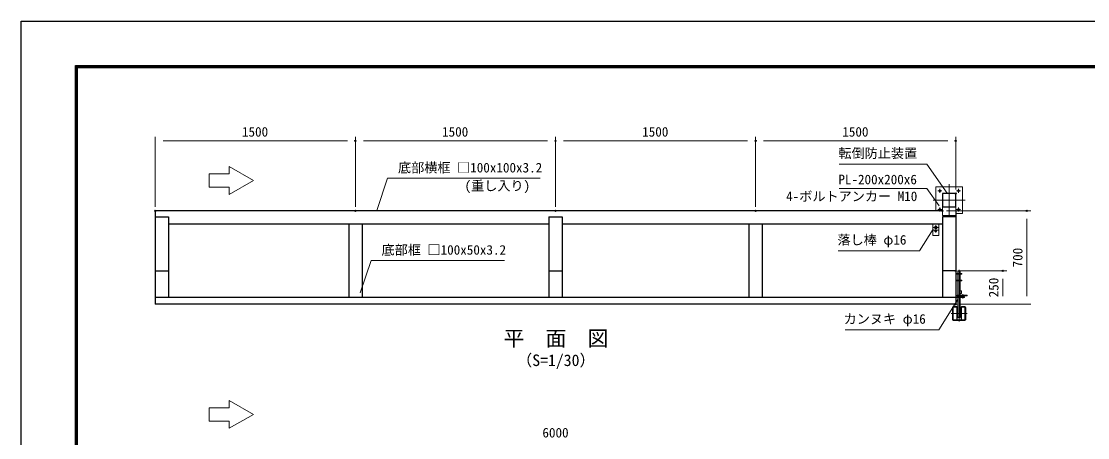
# Model space of a CAD drawing. Units: millimetres, scale not verified. Extents: x -6300 to 6300, y -4455 to 4455.
# Drawn here: x -6300 to 1693, y 1334 to 4455 of the extents above; entities that cross this region are included whole.
import ezdxf
from ezdxf.enums import TextEntityAlignment as Align

# ---------------------------------------------------------------- set-up
doc = ezdxf.new("R2010")
doc.units = ezdxf.units.MM
doc.header["$LTSCALE"] = 20
doc.header["$PDMODE"] = 32
doc.header["$PDSIZE"] = 10
doc.linetypes.add('USER1', pattern=[50.8, 31.75, -6.35, 6.35, -6.35])
for name, color, linetype, lineweight in [('0-0_D-TTL-TXT', 7, 'Continuous', 25), ('0-1_D-STR1', 1, 'Continuous', 25), ('0-3_D-BMK', 2, 'USER1', 13), ('0-4_D-STR3', 3, 'Continuous', 13), ('0-8_D-STR-DIM', 7, 'Continuous', 13), ('0-B_D-STR-TXT', 7, 'Continuous', 13), ('0-C_D-TTL', 7, 'Continuous', 25)]:
    doc.layers.add(name, color=color, linetype=linetype, lineweight=lineweight)
doc.layers.add('0-A_Defpoints', color=8, linetype='Continuous')
doc.styles.add('ＭＳ ゴシック', font='')
doc.styles.get('ＭＳ ゴシック').set_extended_font_data('MS Gothic')

msp = doc.modelspace()

# ---------------------------------------------------------------- linework, layer by layer
at = {"layer": '0-1_D-STR1'}
for p, q in [((604.29, 3034.25), (-5295.71, 3034.25)), ((-5295.71, 3034.25), (-5295.71, 2334.25)), ((-5295.71, 2988.42), (-5195.71, 2988.42)), ((-5195.71, 2988.42), (-5195.71, 2384.25)), ((-2345.71, 2988.42), (-2345.71, 2384.25)), ((-2345.71, 2988.42), (-2245.71, 2988.42)), ((-2245.71, 2988.42), (-2245.71, 2384.25)), ((604.29, 2988.42), (604.29, 2384.25)), ((704.29, 2988.42), (604.29, 2988.42)), ((704.29, 3034.25), (704.29, 2334.25)), ((-2345.71, 2934.25), (-5195.71, 2934.25)), ((-3845.71, 2934.25), (-3845.71, 2384.25)), ((-3745.71, 2934.25), (-3745.71, 2384.25)), ((604.29, 2934.25), (-2245.71, 2934.25)), ((-845.71, 2934.25), (-845.71, 2384.25)), ((-745.71, 2934.25), (-745.71, 2384.25)), ((-5295.71, 2584.25), (-5195.71, 2584.25)), ((-2345.71, 2584.25), (-2245.71, 2584.25)), ((704.29, 2584.25), (604.29, 2584.25)), ((704.29, 2384.25), (-5295.71, 2384.25)), ((704.29, 2334.25), (-5295.71, 2334.25)), ((679.29, 2307.85), (679.29, 2220.65)), ((682.49, 2307.85), (682.49, 2220.65)), ((712.29, 2314.25), (685.69, 2314.25)), ((712.29, 2311.05), (685.69, 2311.05)), ((772.89, 2314.25), (746.29, 2314.25)), ((772.89, 2311.05), (746.29, 2311.05)), ((776.09, 2220.65), (776.09, 2307.85)), ((779.29, 2220.65), (779.29, 2307.85)), ((685.69, 2217.45), (772.89, 2217.45)), ((685.69, 2214.25), (772.89, 2214.25))]:
    msp.add_line(p, q, dxfattribs=at)
msp.add_lwpolyline([(604.29, 3164.25), (604.29, 3064.25), (704.29, 3064.25), (704.29, 3164.25)], close=True, dxfattribs=at)
for centre, radius, start, end in [((685.69, 2307.85), 6.4, 90, 180), ((685.69, 2307.85), 3.2, 90, 180), ((772.89, 2307.85), 6.4, 0, 90), ((772.89, 2307.85), 3.2, 0, 90), ((685.69, 2220.65), 6.4, 180, 270), ((685.69, 2220.65), 3.2, 180, 270), ((772.89, 2220.65), 3.2, 270, 0), ((772.89, 2220.65), 6.4, 270, 0)]:
    msp.add_arc(centre, radius, start, end, dxfattribs=at)
at = {"layer": '0-3_D-BMK'}
for p, q in [((584.29, 3169.25), (584.29, 3199.25)), ((654.29, 3234.25), (654.29, 2994.25)), ((724.29, 3169.25), (724.29, 3199.25)), ((569.29, 3184.25), (599.29, 3184.25)), ((739.29, 3184.25), (709.29, 3184.25)), ((774.29, 3114.25), (534.29, 3114.25)), ((569.29, 3044.25), (599.29, 3044.25)), ((584.29, 3059.25), (584.29, 3029.25)), ((739.29, 3044.25), (709.29, 3044.25)), ((724.29, 3059.25), (724.29, 3029.25)), ((572.01, 2909.25), (536.57, 2909.25)), ((541.44, 2909.25), (567.14, 2909.25)), ((562.82, 2881.25), (545.76, 2881.25)), ((562.82, 2881.25), (545.76, 2881.25)), ((554.29, 2926.97), (554.29, 2891.53)), ((554.29, 2922.1), (554.29, 2896.39)), ((554.29, 2889.77), (554.29, 2872.72)), ((554.29, 2889.77), (554.29, 2872.72)), ((729.29, 2591.03), (729.29, 2204.25)), ((757.29, 2377.69), (757.29, 2409.03)), ((789.29, 2264.25), (669.29, 2264.25))]:
    msp.add_line(p, q, dxfattribs=at)
at = {"layer": '0-4_D-STR3'}
for p, q in [((554.29, 3214.25), (554.29, 3034.25)), ((576.79, 2934.25), (531.79, 2934.25)), ((531.79, 2934.25), (531.79, 2851.25)), ((531.79, 2920.25), (531.79, 2851.25)), ((573.79, 2889.25), (534.79, 2889.25)), ((576.79, 2934.25), (576.79, 2851.25)), ((576.79, 2920.25), (576.79, 2851.25)), ((534.79, 2848.25), (573.79, 2848.25)), ((749.29, 2564.36), (713.29, 2564.36)), ((749.29, 2559.86), (713.29, 2559.86)), ((737.29, 2582.36), (721.29, 2582.36)), ((721.29, 2582.36), (721.29, 2564.36)), ((721.29, 2559.86), (721.29, 2514.36)), ((737.29, 2582.36), (735.29, 2584.36)), ((737.29, 2582.36), (737.29, 2564.36)), ((737.29, 2559.86), (737.29, 2514.36)), ((749.29, 2564.36), (749.29, 2559.86)), ((704.29, 2555.36), (704.29, 2393.36)), ((708.79, 2555.36), (708.79, 2393.36)), ((749.29, 2514.36), (708.79, 2514.36)), ((749.29, 2509.86), (708.79, 2509.86)), ((721.29, 2509.86), (721.29, 2402.36)), ((737.29, 2509.86), (737.29, 2402.36)), ((749.29, 2514.36), (749.29, 2509.86)), ((715.29, 2402.36), (790.29, 2402.36)), ((715.29, 2397.86), (715.29, 2402.36)), ((737.29, 2434.36), (747.29, 2434.36)), ((737.29, 2414.36), (747.29, 2414.36)), ((747.29, 2434.36), (747.29, 2414.36)), ((752.29, 2397.86), (752.29, 2402.36)), ((762.29, 2397.86), (762.29, 2402.36)), ((790.29, 2397.86), (790.29, 2402.36)), ((769.29, 2388.86), (713.29, 2388.86)), ((769.29, 2384.36), (713.29, 2384.36)), ((715.29, 2397.86), (790.29, 2397.86)), ((721.29, 2397.86), (721.29, 2388.86)), ((721.29, 2384.36), (721.29, 2236.36)), ((737.29, 2397.86), (737.29, 2388.86)), ((752.29, 2384.36), (752.29, 2388.86)), ((762.29, 2384.36), (762.29, 2388.86)), ((769.29, 2388.86), (769.29, 2384.36)), ((712.29, 2217.45), (712.29, 2314.25)), ((714.59, 2314.25), (712.29, 2314.25)), ((714.59, 2217.45), (714.59, 2314.25)), ((743.99, 2217.45), (743.99, 2314.25)), ((746.29, 2314.25), (743.99, 2314.25)), ((746.29, 2217.45), (746.29, 2314.25)), ((737.29, 2236.36), (721.29, 2236.36))]:
    msp.add_line(p, q, dxfattribs=at)
for points in [[(704.29, 3014.25), (754.29, 3014.25), (754.29, 3214.25), (554.29, 3214.25)], [(604.29, 3064.25), (604.29, 2999.25), (704.29, 2999.25), (704.29, 3064.25)], [(735.29, 2584.36), (723.29, 2584.36), (721.29, 2582.36)], [(737.29, 2384.36), (737.29, 2236.36), (735.29, 2234.36)], [(735.29, 2234.36), (723.29, 2234.36), (721.29, 2236.36)]]:
    msp.add_lwpolyline(points, dxfattribs=at)
for centre, radius in [((584.29, 3184.25), 7), ((724.29, 3184.25), 7), ((584.29, 3044.25), 7), ((724.29, 3044.25), 7), ((554.29, 2909.25), 10), ((554.29, 2909.25), 8), ((554.29, 2881.25), 5), ((554.29, 2881.25), 5)]:
    msp.add_circle(centre, radius, dxfattribs=at)
for centre, radius, start, end in [((534.79, 2892.25), 3, 180, 270), ((573.79, 2892.25), 3, 270, 0), ((534.79, 2851.25), 3, 180, 270), ((573.79, 2851.25), 3, 270, 0), ((713.29, 2555.36), 9, 90, 180), ((713.29, 2555.36), 4.5, 90, 180), ((713.29, 2393.36), 9, 180, 270), ((713.29, 2393.36), 4.5, 180, 270)]:
    msp.add_arc(centre, radius, start, end, dxfattribs=at)
at = {"layer": '0-8_D-STR-DIM'}
for p, q in [((-5295.71, 3064.25), (-5295.71, 3588.96)), ((-5235.71, 3558.96), (-3855.71, 3558.96)), ((-3795.71, 3064.25), (-3795.71, 3588.96)), ((-3795.71, 3064.25), (-3795.71, 3588.96)), ((-3735.71, 3558.96), (-2355.71, 3558.96)), ((-2295.71, 3064.25), (-2295.71, 3588.96)), ((-2295.71, 3064.25), (-2295.71, 3588.96)), ((-2235.71, 3558.96), (-855.71, 3558.96)), ((-795.71, 3064.25), (-795.71, 3588.96)), ((-795.71, 3064.25), (-795.71, 3588.96)), ((-735.71, 3558.96), (644.29, 3558.96)), ((704.29, 3194.25), (704.29, 3588.96)), ((634.29, 3034.25), (1266.41, 3034.25)), ((1236.41, 2394.25), (1236.41, 2974.25)), ((734.29, 2584.25), (1086.41, 2584.25)), ((1056.41, 2394.25), (1056.41, 2524.25)), ((734.29, 2334.25), (1086.41, 2334.25)), ((734.29, 2334.25), (1266.41, 2334.25))]:
    msp.add_line(p, q, dxfattribs=at)
at = {"layer": '0-A_Defpoints'}
for p in [(-3795.71, 3558.96), (-2295.71, 3558.96), (-795.71, 3558.96), (704.29, 3558.96), (704.29, 3164.25), (-5295.71, 3034.25), (-3795.71, 3034.25), (-2295.71, 3034.25), (-795.71, 3034.25), (604.29, 3034.25), (1236.41, 3034.25), (704.29, 2584.25), (1056.41, 2584.25), (704.29, 2334.25)]:
    msp.add_point(p, dxfattribs=at)
at = {"layer": '0-B_D-STR-TXT'}
for p, q in [((-4892.37, 3212.11), (-4892.37, 3312.11)), ((-4742.37, 3212.11), (-4892.37, 3212.11)), ((-4892.37, 1458.55), (-4892.37, 1558.55)), ((-4742.37, 1458.55), (-4892.37, 1458.55))]:
    msp.add_line(p, q, dxfattribs=at)
for points in [[(-4742.37, 3212.11), (-4742.37, 3157.27), (-4560.78, 3262.11), (-4742.37, 3366.95), (-4742.37, 3312.11), (-4892.37, 3312.11)], [(-170.28, 3383.03), (487.83, 3383.03), (639.86, 3165.88)], [(-2409.54, 3279.48), (-3555.34, 3279.48), (-3636.29, 3036.14)], [(-170.28, 3201.57), (487.83, 3201.57), (579.38, 3070.81)], [(-176.89, 2734.84), (432.49, 2734.84), (535.13, 2896.87)], [(-2679.12, 2663.12), (-3678.73, 2663.12), (-3759.68, 2419.78)], [(-123.56, 2142.69), (576.43, 2142.69), (720.82, 2370.62)], [(-4742.37, 1458.55), (-4742.37, 1403.71), (-4560.78, 1508.55), (-4742.37, 1613.39), (-4742.37, 1558.55), (-4892.37, 1558.55)]]:
    msp.add_lwpolyline(points, dxfattribs=at)
at = {"layer": '0-C_D-TTL', "color": 2}
msp.add_lwpolyline([(-6299.92, 4454.95), (6300.08, 4454.95), (6300.08, -4455.05), (-6299.92, -4455.05)], close=True, dxfattribs=at)
at = {"layer": '0-C_D-TTL'}
for points in [[(-5894.92, 4124.95), (5895.08, 4124.95), (5895.08, -4125.05), (-5894.92, -4125.05)], [(-5891.17, 4121.2), (5891.33, 4121.2), (5891.33, -4121.3), (-5891.17, -4121.3)], [(-5887.42, 4117.45), (5887.58, 4117.45), (5887.58, -4117.55), (-5887.42, -4117.55)], [(-5883.67, 4113.7), (5883.83, 4113.7), (5883.83, -4113.8), (-5883.67, -4113.8)], [(-5879.92, 4109.95), (5880.08, 4109.95), (5880.08, -4110.05), (-5879.92, -4110.05)]]:
    msp.add_lwpolyline(points, close=True, dxfattribs=at)

# ---------------------------------------------------------------- texts
at = {"layer": '0-0_D-TTL-TXT', "style": 'ＭＳ ゴシック'}
for s, height, p in [('平\u3000面\u3000図', 115.4, (-2685.56, 1985.56)), ('（S=1/30）', 86.66, (-2588.09, 1844.63))]:
    msp.add_text(s, height=height, dxfattribs=at).set_placement(p, align=Align.BOTTOM_LEFT)
at = {"layer": '0-8_D-STR-DIM', "style": 'ＭＳ ゴシック'}
for s, p in [('1500', (-4646.06, 3569.08)), ('1500', (-3146.06, 3569.08)), ('1500', (-1646.06, 3569.08)), ('1500', (-146.06, 3569.08)), ('6000', (-2393.96, 1313.47))]:
    msp.add_text(s, height=72.14, dxfattribs=at).set_placement(p, align=Align.BOTTOM_LEFT)
for s, p in [('700', (1226.28, 2610)), ('250', (1046.28, 2385.75))]:
    msp.add_text(s, height=72.14, rotation=90, dxfattribs=at).set_placement(p, align=Align.BOTTOM_LEFT)
at = {"layer": '0-B_D-STR-TXT', "style": 'ＭＳ ゴシック'}
for s, p in [('転倒防止装置', (-175.23, 3408.76)), ('底部横框 □100x100x3.2', (-3476.29, 3300.26)), ('PL-200x200x6', (-175.61, 3211.69)), ('(重し入り)', (-2977.55, 3164.7)), ('4-ボルトアンカー M10', (-566.98, 3085.45)), ('落し棒 φ16', (-182.22, 2759.24)), ('底部框 □100x50x3.2', (-3599.68, 2683.9)), ('カンヌキ φ16', (-135.74, 2166.14))]:
    msp.add_text(s, height=72.14, dxfattribs=at).set_placement(p, align=Align.BOTTOM_LEFT)

doc.saveas('drawing.dxf')
